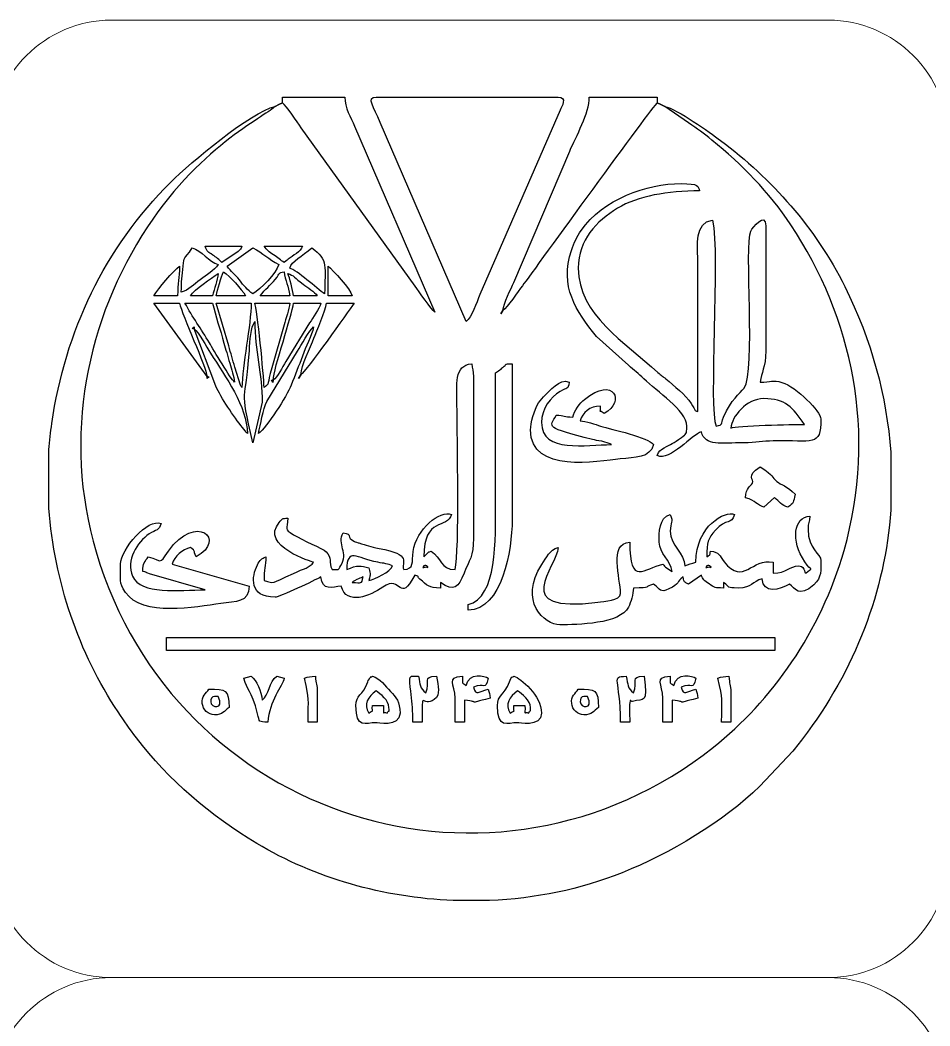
# Model space of a CAD drawing. Header units: millimetres. Extents: x -591 to 604, y 170 to 320.
# Drawn here: x 257.3 to 304.6, y 267.6 to 319.9 of the extents above; entities that cross this region are included whole.
import ezdxf

# ---------------------------------------------------------------- set-up
doc = ezdxf.new("R2010")
doc.units = ezdxf.units.MM
doc.header["$MEASUREMENT"] = 0
doc.layers.add('Layer 1', color=7, linetype='Continuous')

msp = doc.modelspace()

# ---------------------------------------------------------------- linework, layer by layer
at = {"layer": 'Layer 1', "color": 250, "lineweight": 18}
for points in [[(262.0292, 319.8725), (262.0292, 319.8725), (299.3166, 319.8725), (299.3166, 319.8725), (302.7625, 319.8725), (305.5729, 317.0621), (305.5729, 313.6162), (305.5729, 313.6162), (305.5729, 276.3288), (305.5729, 276.3288), (305.5729, 272.8829), (302.7625, 270.0725), (299.3166, 270.0725), (299.3166, 270.0725), (262.0292, 270.0725), (262.0292, 270.0725), (258.5833, 270.0725), (255.7729, 272.8829), (255.7729, 276.3288), (255.7729, 276.3288), (255.7729, 313.6162), (255.7729, 313.6162), (255.7729, 317.0621), (258.5833, 319.8725), (262.0292, 319.8725)], [(262.0292, 270.0725), (262.0292, 270.0725), (299.3166, 270.0725), (299.3166, 270.0725), (302.7625, 270.0725), (305.5729, 267.2621), (305.5729, 263.8162), (305.5729, 263.8162), (305.5729, 226.5288), (305.5729, 226.5288), (305.5729, 223.0829), (302.7625, 220.2725), (299.3166, 220.2725), (299.3166, 220.2725), (262.0292, 220.2725), (262.0292, 220.2725), (258.5833, 220.2725), (255.7729, 223.0829), (255.7729, 226.5288), (255.7729, 226.5288), (255.7729, 263.8162), (255.7729, 263.8162), (255.7729, 267.2621), (258.5833, 270.0725), (262.0292, 270.0725)]]:
    msp.add_open_spline(points, degree=3, knots=[0, 0, 0, 0, 0.125, 0.125, 0.125, 0.25, 0.25, 0.25, 0.375, 0.375, 0.375, 0.5, 0.5, 0.5, 0.625, 0.625, 0.625, 0.75, 0.75, 0.75, 0.875, 0.875, 0.875, 1, 1, 1, 1], dxfattribs=at)
at = {"layer": 'Layer 1', "color": 240}
for points, knots in [([(270.7283, 315.4831), (270.7283, 315.4831), (270.5371, 315.3875), (270.5371, 315.3875), (270.5371, 315.3875), (270.7283, 315.4831), (270.7283, 315.4831)], [0, 0, 0, 0, 0.5, 0.5, 0.5, 1, 1, 1, 1]), ([(270.9196, 315.5787), (270.9196, 315.5787), (270.7283, 315.4831), (270.7283, 315.4831), (270.7283, 315.4831), (270.9196, 315.5787), (270.9196, 315.5787)], [0, 0, 0, 0, 0.5, 0.5, 0.5, 1, 1, 1, 1]), ([(270.9196, 315.5787), (271.1502, 315.4096), (271.6702, 314.5777), (271.9027, 314.267), (271.9027, 314.267), (277.8232, 306.0356), (277.8232, 306.0356), (277.9936, 305.7854), (278.6925, 304.7977), (278.8561, 304.678), (278.8561, 304.678), (274.6753, 314.3622), (274.6753, 314.3622), (274.4812, 314.8163), (274.1706, 315.3037), (274.1706, 315.8656), (274.1706, 315.8656), (270.9196, 315.8656), (270.9196, 315.8656), (270.9196, 315.8656), (270.9196, 315.5787), (270.9196, 315.5787)], [0, 0, 0, 0, 0.1428571, 0.1428571, 0.1428571, 0.2857143, 0.2857143, 0.2857143, 0.4285714, 0.4285714, 0.4285714, 0.5714286, 0.5714286, 0.5714286, 0.7142857, 0.7142857, 0.7142857, 0.8571429, 0.8571429, 0.8571429, 1, 1, 1, 1]), ([(280.4816, 304.1999), (280.7687, 304.4104), (281.0157, 305.1724), (281.1919, 305.5932), (281.1919, 305.5932), (285.3667, 315.1944), (285.3667, 315.1944), (285.4563, 315.3854), (285.7591, 315.8656), (285.2625, 315.8656), (285.2625, 315.8656), (275.7963, 315.8656), (275.7963, 315.8656), (275.2735, 315.8656), (275.6796, 315.3359), (276.0138, 314.5534), (276.0138, 314.5534), (280.4816, 304.1999), (280.4816, 304.1999)], [0, 0, 0, 0, 0.1666667, 0.1666667, 0.1666667, 0.3333333, 0.3333333, 0.3333333, 0.5, 0.5, 0.5, 0.6666667, 0.6666667, 0.6666667, 0.8333333, 0.8333333, 0.8333333, 1, 1, 1, 1]), ([(282.394, 304.7736), (282.6156, 304.922), (283.1902, 305.7717), (283.405, 306.0575), (284.1037, 306.9873), (290.1305, 315.3622), (290.4261, 315.5787), (290.4261, 315.5787), (290.4261, 315.8656), (290.4261, 315.8656), (290.4261, 315.8656), (286.8881, 315.8656), (286.8881, 315.8656), (286.8881, 315.0549), (286.1991, 313.802), (285.869, 313.06), (285.869, 313.06), (282.9541, 306.2215), (282.9541, 306.2215), (282.8212, 305.8995), (282.424, 305.1346), (282.394, 304.7736)], [0, 0, 0, 0, 0.1428571, 0.1428571, 0.1428571, 0.2857143, 0.2857143, 0.2857143, 0.4285714, 0.4285714, 0.4285714, 0.5714286, 0.5714286, 0.5714286, 0.7142857, 0.7142857, 0.7142857, 0.8571429, 0.8571429, 0.8571429, 1, 1, 1, 1]), ([(290.6174, 315.4831), (290.6174, 315.4831), (290.4261, 315.5787), (290.4261, 315.5787), (290.4261, 315.5787), (290.6174, 315.4831), (290.6174, 315.4831)], [0, 0, 0, 0, 0.5, 0.5, 0.5, 1, 1, 1, 1]), ([(290.8086, 315.3875), (290.8086, 315.3875), (290.6174, 315.4831), (290.6174, 315.4831), (290.6174, 315.4831), (290.8086, 315.3875), (290.8086, 315.3875)], [0, 0, 0, 0, 0.5, 0.5, 0.5, 1, 1, 1, 1]), ([(290.8086, 315.3875), (290.8086, 315.3875), (292.0517, 314.527), (292.0517, 314.527), (292.5052, 314.2247), (292.8274, 313.9902), (293.2645, 313.6364), (294.8564, 312.3483), (296.2343, 310.9385), (297.3687, 309.2301), (300.5679, 304.4115), (301.8842, 298.4305), (300.1401, 292.2866), (298.9464, 288.0813), (296.3604, 284.438), (293.35, 282.0562), (281.9688, 273.0512), (265.3576, 278.2985), (261.2269, 292.2121), (259.456, 298.177), (260.7464, 304.354), (263.9008, 309.1151), (266.785, 313.4681), (270.2318, 314.9707), (270.5371, 315.3875), (269.2893, 315.0968), (266.1263, 312.4586), (265.1108, 311.4432), (261.6588, 307.9916), (259.6269, 303.7153), (258.9241, 298.8881), (258.8586, 298.4392), (258.8096, 297.9872), (258.7759, 297.5331), (258.7759, 297.5331), (258.7759, 294.4858), (258.7759, 294.4858), (259.0508, 290.6946), (260.3288, 286.9401), (262.371, 283.8897), (262.7116, 283.381), (262.9595, 283.0306), (263.3237, 282.5477), (264.9836, 280.3463), (267.2312, 278.46), (269.5861, 277.0489), (272.6029, 275.2412), (276.1899, 274.2299), (279.8087, 274.0793), (279.8087, 274.0793), (281.7016, 274.0793), (281.7016, 274.0793), (284.0773, 274.1787), (286.4263, 274.6554), (288.5957, 275.5271), (291.0467, 276.5121), (293.8903, 278.181), (295.7588, 280.0297), (295.7588, 280.0297), (297.4738, 281.8528), (297.4738, 281.8528), (297.6527, 282.0643), (297.8271, 282.2916), (297.981, 282.4928), (300.7437, 286.1041), (302.2745, 290.1925), (302.5699, 294.3787), (302.5699, 294.3787), (302.5699, 297.3939), (302.5699, 297.3939), (302.3652, 300.3065), (301.5689, 303.2224), (300.1794, 306.0167), (298.6627, 309.0669), (296.3818, 311.6047), (293.7182, 313.6118), (293.1522, 314.0384), (291.463, 315.2351), (290.8086, 315.3875)], [0, 0, 0, 0, 0.0384615, 0.0384615, 0.0384615, 0.0769231, 0.0769231, 0.0769231, 0.1153846, 0.1153846, 0.1153846, 0.1538462, 0.1538462, 0.1538462, 0.1923077, 0.1923077, 0.1923077, 0.2307692, 0.2307692, 0.2307692, 0.2692308, 0.2692308, 0.2692308, 0.3076923, 0.3076923, 0.3076923, 0.3461538, 0.3461538, 0.3461538, 0.3846154, 0.3846154, 0.3846154, 0.4230769, 0.4230769, 0.4230769, 0.4615385, 0.4615385, 0.4615385, 0.5, 0.5, 0.5, 0.5384615, 0.5384615, 0.5384615, 0.5769231, 0.5769231, 0.5769231, 0.6153846, 0.6153846, 0.6153846, 0.6538462, 0.6538462, 0.6538462, 0.6923077, 0.6923077, 0.6923077, 0.7307692, 0.7307692, 0.7307692, 0.7692308, 0.7692308, 0.7692308, 0.8076923, 0.8076923, 0.8076923, 0.8461538, 0.8461538, 0.8461538, 0.8846154, 0.8846154, 0.8846154, 0.9230769, 0.9230769, 0.9230769, 0.9615385, 0.9615385, 0.9615385, 1, 1, 1, 1]), ([(291.956, 298.7495), (291.956, 298.286), (291.941, 298.3803), (291.6767, 298.1682), (291.2403, 297.8179), (291.134, 297.8425), (290.7834, 297.6272), (290.5701, 297.4963), (290.4963, 297.4824), (290.4261, 297.2195), (291.0836, 296.9155), (292.2517, 298.3373), (292.7209, 298.4626), (292.9028, 297.6823), (293.7482, 297.8929), (294.9205, 297.8886), (295.5836, 297.8862), (295.9131, 297.9716), (296.4471, 297.9877), (298.5328, 298.0501), (298.9364, 297.6229), (298.9364, 299.1319), (298.9364, 299.489), (297.6728, 300.8026), (296.9039, 301.0268), (296.4175, 301.1686), (296.3521, 301.0443), (295.7808, 301.0443), (295.8242, 301.5662), (296.0677, 301.7736), (296.0677, 302.67), (296.0677, 302.67), (296.0677, 309.1721), (296.0677, 309.1721), (296.0677, 309.9439), (295.3635, 309.0628), (295.2864, 308.9017), (294.9469, 308.1923), (295.563, 301.5926), (294.9411, 300.7368), (294.7056, 300.4128), (294.2721, 300.1596), (293.8739, 299.222), (293.702, 298.8171), (293.8838, 298.8558), (293.486, 298.7495), (293.0744, 299.6073), (293.7002, 307.7185), (293.2947, 309.4589), (292.3349, 309.3791), (292.5294, 308.0296), (292.5297, 307.5466), (292.5297, 307.5466), (292.5297, 299.5144), (292.5297, 299.5144), (292.3248, 299.5971), (292.4418, 299.5253), (292.1842, 299.9339), (291.8935, 300.3949), (291.2948, 300.8529), (290.8746, 301.206), (290.6811, 301.3687), (290.6428, 301.3644), (290.4492, 301.5456), (288.7456, 303.1403), (286.3144, 304.521), (286.3144, 306.9728), (286.3144, 308.4435), (287.2426, 309.4092), (288.3611, 310.0897), (289.4008, 310.7222), (290.9764, 310.989), (292.6254, 310.989), (292.5568, 311.2456), (292.5755, 311.3715), (291.6692, 311.3715), (289.8711, 311.3715), (287.5887, 310.5647), (286.4651, 308.9259), (286.2345, 308.5895), (286.1036, 308.3163), (285.963, 307.8981), (285.3295, 306.0133), (286.1884, 304.7585), (287.255, 303.4192), (287.255, 303.4192), (288.9202, 301.929), (288.9202, 301.929), (289.2266, 301.6369), (289.4293, 301.5192), (289.7322, 301.2111), (290.3708, 300.562), (291.956, 299.5869), (291.956, 298.7495)], [0, 0, 0, 0, 0.0322581, 0.0322581, 0.0322581, 0.0645161, 0.0645161, 0.0645161, 0.0967742, 0.0967742, 0.0967742, 0.1290323, 0.1290323, 0.1290323, 0.1612903, 0.1612903, 0.1612903, 0.1935484, 0.1935484, 0.1935484, 0.2258065, 0.2258065, 0.2258065, 0.2580645, 0.2580645, 0.2580645, 0.2903226, 0.2903226, 0.2903226, 0.3225806, 0.3225806, 0.3225806, 0.3548387, 0.3548387, 0.3548387, 0.3870968, 0.3870968, 0.3870968, 0.4193548, 0.4193548, 0.4193548, 0.4516129, 0.4516129, 0.4516129, 0.483871, 0.483871, 0.483871, 0.516129, 0.516129, 0.516129, 0.5483871, 0.5483871, 0.5483871, 0.5806452, 0.5806452, 0.5806452, 0.6129032, 0.6129032, 0.6129032, 0.6451613, 0.6451613, 0.6451613, 0.6774194, 0.6774194, 0.6774194, 0.7096774, 0.7096774, 0.7096774, 0.7419355, 0.7419355, 0.7419355, 0.7741935, 0.7741935, 0.7741935, 0.8064516, 0.8064516, 0.8064516, 0.8387097, 0.8387097, 0.8387097, 0.8709677, 0.8709677, 0.8709677, 0.9032258, 0.9032258, 0.9032258, 0.9354839, 0.9354839, 0.9354839, 0.9677419, 0.9677419, 0.9677419, 1, 1, 1, 1]), ([(265.6605, 305.7298), (266.0675, 305.8246), (266.3042, 306.1187), (266.6437, 306.3721), (266.9833, 306.6254), (267.3565, 306.8409), (267.5729, 307.1641), (267.1133, 307.2869), (266.6937, 307.902), (266.2343, 308.0246), (265.7788, 307.3447), (265.803, 307.6277), (265.7524, 307.0723), (265.7083, 306.5869), (265.6605, 306.2771), (265.6605, 305.7298)], [0, 0, 0, 0, 0.2, 0.2, 0.2, 0.4, 0.4, 0.4, 0.6, 0.6, 0.6, 0.8, 0.8, 0.8, 1, 1, 1, 1]), ([(267.7642, 307.2597), (267.7642, 307.2597), (268.614, 307.8442), (268.614, 307.8442), (268.7573, 307.9789), (268.7375, 307.9037), (268.816, 308.1203), (268.816, 308.1203), (266.9036, 308.1203), (266.9036, 308.1203), (266.9884, 307.8024), (267.0634, 307.8212), (267.2983, 307.6546), (267.4777, 307.5275), (267.6404, 307.4285), (267.7642, 307.2597)], [0, 0, 0, 0, 0.2, 0.2, 0.2, 0.4, 0.4, 0.4, 0.6, 0.6, 0.6, 0.8, 0.8, 0.8, 1, 1, 1, 1]), ([(268.0511, 307.0685), (268.2452, 306.7785), (268.4475, 306.6596), (268.68, 306.3588), (268.9187, 306.0499), (269.087, 305.8368), (269.3897, 305.6342), (269.7705, 305.8891), (270.601, 306.6875), (270.7283, 307.1641), (270.2099, 307.4384), (269.9081, 307.7505), (269.3897, 308.0246), (269.3897, 308.0246), (268.0511, 307.0685), (268.0511, 307.0685)], [0, 0, 0, 0, 0.2, 0.2, 0.2, 0.4, 0.4, 0.4, 0.6, 0.6, 0.6, 0.8, 0.8, 0.8, 1, 1, 1, 1]), ([(271.0152, 307.2597), (271.0152, 307.2597), (271.1179, 307.3482), (271.1179, 307.3482), (271.1328, 307.3606), (271.2014, 307.4186), (271.222, 307.4355), (271.4782, 307.6437), (271.8527, 307.7922), (271.9714, 308.1203), (271.9714, 308.1203), (269.9634, 308.1203), (269.9634, 308.1203), (270.1153, 307.8935), (270.2178, 307.8195), (270.4594, 307.6602), (270.6908, 307.5077), (270.8163, 307.3928), (271.0152, 307.2597)], [0, 0, 0, 0, 0.1666667, 0.1666667, 0.1666667, 0.3333333, 0.3333333, 0.3333333, 0.5, 0.5, 0.5, 0.6666667, 0.6666667, 0.6666667, 0.8333333, 0.8333333, 0.8333333, 1, 1, 1, 1]), ([(271.3021, 306.9728), (271.6744, 306.8734), (272.7168, 305.9035), (273.1188, 305.6342), (273.1188, 307.0135), (273.3347, 307.432), (272.4495, 308.0246), (271.9571, 307.5967), (271.4, 307.3394), (271.3021, 306.9728)], [0, 0, 0, 0, 0.3333333, 0.3333333, 0.3333333, 0.6666667, 0.6666667, 0.6666667, 1, 1, 1, 1]), ([(264.2263, 305.5386), (264.2263, 305.5386), (265.4693, 305.5386), (265.4693, 305.5386), (265.4693, 306.2073), (265.5649, 306.4528), (265.5649, 307.0685), (265.2453, 306.8546), (264.4566, 305.8827), (264.2263, 305.5386)], [0, 0, 0, 0, 0.3333333, 0.3333333, 0.3333333, 0.6666667, 0.6666667, 0.6666667, 1, 1, 1, 1]), ([(266.1386, 305.5386), (266.1386, 305.5386), (267.286, 305.5386), (267.286, 305.5386), (267.3702, 305.8995), (267.5438, 306.3367), (267.5729, 306.686), (267.2141, 306.4458), (266.3593, 305.8679), (266.1386, 305.5386)], [0, 0, 0, 0, 0.3333333, 0.3333333, 0.3333333, 0.6666667, 0.6666667, 0.6666667, 1, 1, 1, 1]), ([(267.4773, 305.5386), (267.4773, 305.5386), (269.0072, 305.5386), (269.0072, 305.5386), (268.7827, 305.8737), (268.1956, 306.5568), (267.8598, 306.7816), (267.7315, 306.5145), (267.553, 305.8634), (267.4773, 305.5386)], [0, 0, 0, 0, 0.3333333, 0.3333333, 0.3333333, 0.6666667, 0.6666667, 0.6666667, 1, 1, 1, 1]), ([(269.7722, 305.5386), (269.7722, 305.5386), (271.3021, 305.5386), (271.3021, 305.5386), (271.2607, 306.0354), (271.053, 306.3277), (271.0152, 306.7816), (270.6852, 306.6935), (270.8474, 306.7722), (270.5506, 306.3857), (270.305, 306.066), (270.0007, 305.8798), (269.7722, 305.5386)], [0, 0, 0, 0, 0.25, 0.25, 0.25, 0.5, 0.5, 0.5, 0.75, 0.75, 0.75, 1, 1, 1, 1]), ([(271.4934, 305.5386), (271.4934, 305.5386), (272.7363, 305.5386), (272.7363, 305.5386), (272.5888, 305.7402), (272.2334, 305.9614), (271.9979, 306.1388), (271.5521, 306.4747), (271.5151, 306.6037), (271.2065, 306.686), (271.2967, 306.4979), (271.4714, 305.8025), (271.4934, 305.5386)], [0, 0, 0, 0, 0.25, 0.25, 0.25, 0.5, 0.5, 0.5, 0.75, 0.75, 0.75, 1, 1, 1, 1]), ([(273.3101, 305.5386), (273.3101, 305.5386), (274.5531, 305.5386), (274.5531, 305.5386), (274.468, 305.8573), (273.5319, 306.906), (273.3101, 307.0685), (273.3101, 307.0685), (273.3101, 305.5386), (273.3101, 305.5386)], [0, 0, 0, 0, 0.3333333, 0.3333333, 0.3333333, 0.6666667, 0.6666667, 0.6666667, 1, 1, 1, 1]), ([(266.9992, 301.3313), (266.9584, 301.8214), (265.7091, 304.5372), (265.5649, 305.156), (265.5649, 305.156), (264.2263, 305.156), (264.2263, 305.156), (264.2263, 305.156), (266.9992, 301.3313), (266.9992, 301.3313)], [0, 0, 0, 0, 0.3333333, 0.3333333, 0.3333333, 0.6666667, 0.6666667, 0.6666667, 1, 1, 1, 1]), ([(268.4335, 301.0443), (268.4082, 301.348), (268.2728, 301.713), (268.1799, 302.0338), (268.0716, 302.4078), (267.9684, 302.7603), (267.8806, 303.0731), (267.6825, 303.7783), (267.4441, 304.4774), (267.286, 305.156), (267.286, 305.156), (265.8518, 305.156), (265.8518, 305.156), (266.2382, 304.4256), (266.6935, 303.8096), (267.1257, 303.0833), (267.331, 302.7382), (268.2357, 301.1892), (268.4335, 301.0443)], [0, 0, 0, 0, 0.1666667, 0.1666667, 0.1666667, 0.3333333, 0.3333333, 0.3333333, 0.5, 0.5, 0.5, 0.6666667, 0.6666667, 0.6666667, 0.8333333, 0.8333333, 0.8333333, 1, 1, 1, 1]), ([(268.816, 300.7576), (268.816, 301.8683), (269.294, 304.0569), (269.294, 305.156), (269.294, 305.156), (267.4773, 305.156), (267.4773, 305.156), (267.4773, 305.156), (268.1259, 302.9361), (268.1259, 302.9361), (268.241, 302.5262), (268.3295, 302.2169), (268.4447, 301.8206), (268.4447, 301.8206), (268.7462, 300.8789), (268.7462, 300.8789), (268.7544, 300.8624), (268.774, 300.831), (268.7808, 300.818), (268.7877, 300.8049), (268.8026, 300.7766), (268.816, 300.7576)], [0, 0, 0, 0, 0.1428571, 0.1428571, 0.1428571, 0.2857143, 0.2857143, 0.2857143, 0.4285714, 0.4285714, 0.4285714, 0.5714286, 0.5714286, 0.5714286, 0.7142857, 0.7142857, 0.7142857, 0.8571429, 0.8571429, 0.8571429, 1, 1, 1, 1]), ([(269.9634, 300.7576), (270.2617, 300.976), (270.1147, 300.8874), (270.3666, 301.7886), (270.3666, 301.7886), (271.0039, 304.0198), (271.0039, 304.0198), (271.0985, 304.3439), (271.2748, 304.829), (271.3021, 305.156), (271.3021, 305.156), (269.4853, 305.156), (269.4853, 305.156), (269.6034, 304.91), (269.9634, 301.313), (269.9634, 300.7576)], [0, 0, 0, 0, 0.2, 0.2, 0.2, 0.4, 0.4, 0.4, 0.6, 0.6, 0.6, 0.8, 0.8, 0.8, 1, 1, 1, 1]), ([(270.4415, 301.1399), (270.6759, 301.3117), (270.9085, 301.8235), (271.0923, 302.1148), (271.0923, 302.1148), (272.3353, 304.1228), (272.3353, 304.1228), (272.519, 304.4145), (272.8399, 304.8278), (272.9276, 305.156), (272.9276, 305.156), (271.4934, 305.156), (271.4934, 305.156), (271.4408, 304.524), (270.4553, 301.7594), (270.4415, 301.1399)], [0, 0, 0, 0, 0.2, 0.2, 0.2, 0.4, 0.4, 0.4, 0.6, 0.6, 0.6, 0.8, 0.8, 0.8, 1, 1, 1, 1]), ([(271.8758, 301.4269), (272.1455, 301.6074), (274.3224, 304.6687), (274.6489, 305.156), (274.6489, 305.156), (273.2145, 305.156), (273.2145, 305.156), (273.182, 304.7663), (272.7025, 303.685), (272.5589, 303.3256), (272.3777, 302.8723), (271.9144, 301.8902), (271.8758, 301.4269)], [0, 0, 0, 0, 0.25, 0.25, 0.25, 0.5, 0.5, 0.5, 0.75, 0.75, 0.75, 1, 1, 1, 1]), ([(282.394, 304.7736), (282.394, 304.7736), (282.284, 304.5872), (282.284, 304.5872), (282.284, 304.5872), (282.394, 304.7736), (282.394, 304.7736)], [0, 0, 0, 0, 0.5, 0.5, 0.5, 1, 1, 1, 1]), ([(269.3897, 297.8889), (269.3897, 297.8889), (269.8678, 299.9925), (269.8678, 299.9925), (269.8678, 301.4315), (269.4853, 302.7305), (269.4853, 304.1999), (269.2604, 303.8761), (269.2395, 303.2323), (269.2018, 302.6666), (269.0087, 299.7816), (268.6616, 301.0142), (269.3897, 297.8889)], [0, 0, 0, 0, 0.25, 0.25, 0.25, 0.5, 0.5, 0.5, 0.75, 0.75, 0.75, 1, 1, 1, 1]), ([(266.3299, 303.8174), (266.3299, 303.8174), (266.3299, 303.913), (266.3299, 303.913), (266.3299, 303.913), (266.2183, 303.8333), (266.2183, 303.8333), (266.2183, 303.8333), (266.3299, 303.8174), (266.3299, 303.8174)], [0, 0, 0, 0, 0.3333333, 0.3333333, 0.3333333, 0.6666667, 0.6666667, 0.6666667, 1, 1, 1, 1]), ([(266.3299, 303.8174), (266.3299, 303.8174), (267.4624, 300.8383), (267.4624, 300.8383), (267.7034, 300.2315), (268.4056, 299.2434), (268.8415, 298.6793), (268.9354, 298.5581), (269.0182, 298.4644), (269.1028, 298.367), (269.0711, 299.7936), (267.9738, 301.3132), (267.1717, 302.5556), (266.972, 302.8649), (266.5592, 303.6493), (266.3299, 303.8174)], [0, 0, 0, 0, 0.2, 0.2, 0.2, 0.4, 0.4, 0.4, 0.6, 0.6, 0.6, 0.8, 0.8, 0.8, 1, 1, 1, 1]), ([(269.6766, 298.367), (270.108, 298.6832), (271.149, 300.3167), (271.3707, 300.8802), (271.5823, 301.4177), (271.7751, 301.8804), (271.9603, 302.3942), (272.1314, 302.8696), (272.4384, 303.4549), (272.5451, 303.913), (272.3153, 303.7446), (271.9035, 302.961), (271.7033, 302.6513), (271.7033, 302.6513), (270.1045, 300.0426), (270.1045, 300.0426), (269.9073, 299.627), (269.7882, 298.8466), (269.6766, 298.367)], [0, 0, 0, 0, 0.1666667, 0.1666667, 0.1666667, 0.3333333, 0.3333333, 0.3333333, 0.5, 0.5, 0.5, 0.6666667, 0.6666667, 0.6666667, 0.8333333, 0.8333333, 0.8333333, 1, 1, 1, 1]), ([(279.9079, 291.2911), (279.1415, 291.3081), (279.1967, 291.8912), (278.6649, 292.2473), (278.4908, 292.2007), (278.568, 292.2274), (278.4703, 292.1549), (278.4703, 292.1549), (278.2824, 291.9605), (278.2824, 291.9605), (278.2824, 294.0652), (279.5095, 293.3842), (279.7167, 294.1597), (279.1532, 294.4202), (277.8608, 293.3889), (277.7219, 292.2339), (277.6537, 291.6663), (277.7842, 291.3371), (277.2306, 291.2911), (277.0678, 291.6852), (277.7304, 292.061), (275.9472, 292.3982), (275.4762, 292.4871), (275.3148, 292.5497), (274.8886, 292.6783), (274.8835, 292.6798), (274.6815, 292.7421), (274.6709, 292.7475), (274.1776, 292.9959), (274.6345, 293.1423), (274.0752, 293.2035), (273.7476, 292.6205), (274.3822, 292.1368), (273.9604, 291.5039), (273.7796, 291.2326), (273.9126, 291.3002), (273.5014, 291.2911), (273.3134, 291.6829), (273.5213, 291.895), (273.1914, 292.2241), (273.005, 292.4101), (271.9862, 292.8026), (271.4917, 293.1086), (270.967, 293.4335), (271.1931, 293.3706), (271.2065, 293.9685), (270.8827, 293.9415), (270.932, 293.9611), (270.7562, 293.7493), (269.7183, 292.4975), (272.5183, 291.6757), (272.5451, 291.6736), (272.3359, 291.3879), (272.049, 291.352), (271.4959, 291.0971), (270.2547, 290.5253), (270.5505, 290.5806), (269.9634, 290.7174), (269.9634, 291.2979), (270.0591, 291.4835), (270.0591, 291.9605), (269.8293, 291.8389), (269.7504, 291.8046), (269.6199, 291.5387), (269.3249, 290.9373), (269.1608, 289.8567), (270.5371, 289.8567), (270.7748, 289.8567), (272.6251, 290.7485), (272.9276, 290.9085), (272.9894, 290.1655), (273.5026, 290.3908), (273.9794, 290.4304), (274.2551, 289.398), (275.4936, 289.9298), (276.1396, 290.379), (277.1524, 291.0832), (276.9728, 289.4329), (277.8043, 291.0041), (278.1728, 290.8708), (277.8263, 291.022), (278.0777, 290.7994), (278.4487, 290.4709), (278.5321, 290.3348), (279.143, 290.3348), (279.143, 290.3348), (279.143, 290.6216), (279.143, 290.6216), (279.8633, 290.1391), (280.0714, 290.3447), (280.3736, 291.1121), (280.6347, 291.7752), (280.8641, 291.9724), (280.8641, 292.9166), (280.8641, 292.9166), (280.8641, 301.3313), (280.8641, 301.3313), (280.8641, 301.661), (280.7934, 301.7015), (280.7685, 302.0006), (279.8403, 301.9234), (280.0034, 300.8883), (280.0035, 299.8969), (280.0037, 298.0505), (280.1429, 292.2997), (279.9079, 291.2911)], [0, 0, 0, 0, 0.0285714, 0.0285714, 0.0285714, 0.0571429, 0.0571429, 0.0571429, 0.0857143, 0.0857143, 0.0857143, 0.1142857, 0.1142857, 0.1142857, 0.1428571, 0.1428571, 0.1428571, 0.1714286, 0.1714286, 0.1714286, 0.2, 0.2, 0.2, 0.2285714, 0.2285714, 0.2285714, 0.2571429, 0.2571429, 0.2571429, 0.2857143, 0.2857143, 0.2857143, 0.3142857, 0.3142857, 0.3142857, 0.3428571, 0.3428571, 0.3428571, 0.3714286, 0.3714286, 0.3714286, 0.4, 0.4, 0.4, 0.4285714, 0.4285714, 0.4285714, 0.4571429, 0.4571429, 0.4571429, 0.4857143, 0.4857143, 0.4857143, 0.5142857, 0.5142857, 0.5142857, 0.5428571, 0.5428571, 0.5428571, 0.5714286, 0.5714286, 0.5714286, 0.6, 0.6, 0.6, 0.6285714, 0.6285714, 0.6285714, 0.6571429, 0.6571429, 0.6571429, 0.6857143, 0.6857143, 0.6857143, 0.7142857, 0.7142857, 0.7142857, 0.7428571, 0.7428571, 0.7428571, 0.7714286, 0.7714286, 0.7714286, 0.8, 0.8, 0.8, 0.8285714, 0.8285714, 0.8285714, 0.8571429, 0.8571429, 0.8571429, 0.8857143, 0.8857143, 0.8857143, 0.9142857, 0.9142857, 0.9142857, 0.9428571, 0.9428571, 0.9428571, 0.9714286, 0.9714286, 0.9714286, 1, 1, 1, 1]), ([(282.0115, 301.5225), (282.0115, 299.2913), (282.0115, 297.0602), (282.0115, 294.8291), (282.0115, 292.8472), (282.0967, 289.8283), (280.5773, 289.4742), (280.5773, 289.4742), (280.5773, 289.1873), (280.5773, 289.1873), (282.3528, 289.1873), (282.8721, 292.3273), (282.8721, 293.8728), (282.8721, 293.8728), (282.8721, 302.0006), (282.8721, 302.0006), (282.4106, 301.9903), (282.6296, 301.9958), (282.3936, 301.8096), (282.3918, 301.8082), (282.314, 301.7342), (282.2396, 301.677), (282.1344, 301.5959), (282.0946, 301.578), (282.0115, 301.5225)], [0, 0, 0, 0, 0.125, 0.125, 0.125, 0.25, 0.25, 0.25, 0.375, 0.375, 0.375, 0.5, 0.5, 0.5, 0.625, 0.625, 0.625, 0.75, 0.75, 0.75, 0.875, 0.875, 0.875, 1, 1, 1, 1]), ([(266.9992, 301.3313), (266.9992, 301.3313), (266.9992, 301.2357), (266.9992, 301.2357), (266.9992, 301.2357), (267.1108, 301.3154), (267.1108, 301.3154), (267.1108, 301.3154), (266.9992, 301.3313), (266.9992, 301.3313)], [0, 0, 0, 0, 0.3333333, 0.3333333, 0.3333333, 0.6666667, 0.6666667, 0.6666667, 1, 1, 1, 1]), ([(271.8758, 301.4269), (271.8758, 301.4269), (271.7658, 301.2403), (271.7658, 301.2403), (271.7658, 301.2403), (271.8758, 301.4269), (271.8758, 301.4269)], [0, 0, 0, 0, 0.5, 0.5, 0.5, 1, 1, 1, 1]), ([(283.8282, 298.5582), (283.8282, 296.2664), (287.3497, 296.92), (288.4968, 297.0452), (289.2581, 297.1285), (290.0474, 297.0916), (290.2349, 297.7932), (289.9614, 298.1665), (288.0438, 298.5844), (287.4736, 298.7612), (287.2211, 298.8396), (286.699, 299.0123), (286.41, 299.0363), (286.5231, 299.46), (286.9195, 299.7892), (287.4618, 299.8013), (287.4989, 299.3572), (287.3594, 299.6341), (287.6532, 299.4187), (288.7952, 300.0232), (288.1828, 301.3947), (286.6383, 300.1468), (286.4055, 299.959), (286.1006, 299.5412), (286.0277, 299.2275), (285.547, 299.2275), (285.5995, 299.3136), (285.167, 299.3232), (284.8232, 298.6736), (284.5384, 298.701), (287.0576, 298.0583), (287.1947, 298.0234), (287.3153, 298.0107), (287.5368, 297.9638), (287.5368, 297.9638), (287.972, 297.8252), (287.972, 297.8252), (287.9861, 297.8191), (288.0155, 297.806), (288.0357, 297.7932), (286.741, 297.7932), (284.402, 297.3294), (284.402, 298.9407), (284.402, 299.6393), (284.8729, 300.2754), (285.3635, 300.561), (285.7371, 300.7785), (285.7898, 300.6188), (285.8363, 301.0443), (285.349, 301.2698), (284.8167, 300.5689), (284.505, 300.2721), (284.505, 300.2721), (284.2456, 299.9578), (284.2456, 299.9578), (284.0266, 299.6085), (283.8282, 298.8962), (283.8282, 298.5582)], [0, 0, 0, 0, 0.0526316, 0.0526316, 0.0526316, 0.1052632, 0.1052632, 0.1052632, 0.1578947, 0.1578947, 0.1578947, 0.2105263, 0.2105263, 0.2105263, 0.2631579, 0.2631579, 0.2631579, 0.3157895, 0.3157895, 0.3157895, 0.3684211, 0.3684211, 0.3684211, 0.4210526, 0.4210526, 0.4210526, 0.4736842, 0.4736842, 0.4736842, 0.5263158, 0.5263158, 0.5263158, 0.5789474, 0.5789474, 0.5789474, 0.6315789, 0.6315789, 0.6315789, 0.6842105, 0.6842105, 0.6842105, 0.7368421, 0.7368421, 0.7368421, 0.7894737, 0.7894737, 0.7894737, 0.8421053, 0.8421053, 0.8421053, 0.8947368, 0.8947368, 0.8947368, 0.9473684, 0.9473684, 0.9473684, 1, 1, 1, 1]), ([(270.4415, 301.1399), (270.4415, 301.1399), (270.3459, 301.1399), (270.3459, 301.1399), (270.3459, 301.1399), (270.4256, 301.0285), (270.4256, 301.0285), (270.4256, 301.0285), (270.4415, 301.1399), (270.4415, 301.1399)], [0, 0, 0, 0, 0.3333333, 0.3333333, 0.3333333, 0.6666667, 0.6666667, 0.6666667, 1, 1, 1, 1]), ([(294.2509, 298.6538), (294.3003, 299.2482), (295.042, 300.1839), (295.972, 300.1839), (297.0821, 300.1839), (297.4813, 299.7327), (298.0757, 298.845), (297.4883, 298.845), (294.5239, 298.785), (294.2509, 298.6538)], [0, 0, 0, 0, 0.3333333, 0.3333333, 0.3333333, 0.6666667, 0.6666667, 0.6666667, 1, 1, 1, 1]), ([(295.0158, 295.0203), (295.5692, 294.8913), (295.5856, 294.6453), (295.972, 294.5422), (295.972, 294.5422), (296.5279, 295.0389), (296.5279, 295.0389), (296.7553, 294.8381), (296.9063, 294.6245), (297.2151, 294.5422), (297.5416, 294.7608), (297.4955, 294.7736), (297.5975, 295.2115), (297.1742, 295.6577), (296.866, 295.687), (296.6402, 295.8797), (296.3635, 296.1154), (296.5261, 296.1467), (295.7808, 296.6458), (294.9874, 296.1145), (295.4959, 296.0234), (295.3733, 295.7833), (295.2814, 295.6038), (295.0287, 295.5937), (295.0158, 295.0203)], [0, 0, 0, 0, 0.125, 0.125, 0.125, 0.25, 0.25, 0.25, 0.375, 0.375, 0.375, 0.5, 0.5, 0.5, 0.625, 0.625, 0.625, 0.75, 0.75, 0.75, 0.875, 0.875, 0.875, 1, 1, 1, 1]), ([(262.505, 291.578), (262.505, 290.7362), (262.4014, 290.6412), (262.7558, 290.1075), (263.6185, 288.8086), (266.4465, 289.3564), (267.7099, 289.5285), (268.5067, 289.637), (269.1792, 289.571), (269.1985, 290.4304), (269.1985, 290.4304), (265.1825, 291.578), (265.1825, 291.578), (265.2923, 291.9894), (265.7289, 292.3291), (266.1386, 292.4385), (266.4545, 292.2071), (266.2459, 292.3344), (266.4255, 291.9605), (268.0735, 292.8325), (266.415, 294.2894), (264.9908, 292.2476), (264.4581, 291.4841), (264.6999, 291.7833), (263.9393, 291.9605), (263.7649, 291.6998), (263.6624, 291.6409), (263.6524, 291.1955), (264.0074, 291.1127), (263.6825, 291.1742), (264.0092, 291.074), (264.0092, 291.074), (266.9036, 290.2392), (266.9036, 290.2392), (265.5306, 290.2392), (263.5525, 289.959), (263.1227, 290.9551), (262.7769, 291.7563), (263.3529, 292.7319), (263.9935, 293.1492), (264.3471, 293.3795), (264.5113, 293.3166), (264.6088, 293.6816), (263.9211, 293.9996), (262.505, 292.3441), (262.505, 291.578)], [0, 0, 0, 0, 0.0666667, 0.0666667, 0.0666667, 0.1333333, 0.1333333, 0.1333333, 0.2, 0.2, 0.2, 0.2666667, 0.2666667, 0.2666667, 0.3333333, 0.3333333, 0.3333333, 0.4, 0.4, 0.4, 0.4666667, 0.4666667, 0.4666667, 0.5333333, 0.5333333, 0.5333333, 0.6, 0.6, 0.6, 0.6666667, 0.6666667, 0.6666667, 0.7333333, 0.7333333, 0.7333333, 0.8, 0.8, 0.8, 0.8666667, 0.8666667, 0.8666667, 0.9333333, 0.9333333, 0.9333333, 1, 1, 1, 1]), ([(292.4341, 291.6736), (292.2024, 291.6195), (292.0504, 291.5735), (291.8604, 291.4822), (291.846, 292.1271), (291.0954, 292.5548), (291.0954, 293.2991), (291.0954, 293.7648), (291.2863, 293.7618), (291.0954, 294.1597), (290.5028, 294.0014), (290.5217, 293.1991), (290.5217, 292.7254), (290.5217, 292.1293), (291.1427, 291.7779), (291.1911, 291.1955), (291.1911, 291.1955), (290.8465, 291.4246), (290.8465, 291.4246), (290.7916, 291.4789), (290.7328, 291.5591), (290.7129, 291.578), (289.7468, 291.3529), (288.9918, 290.3775), (288.9918, 292.7254), (287.8788, 292.6328), (288.5136, 290.8626), (288.5136, 290.0479), (288.5136, 289.6866), (287.6448, 289.637), (287.3382, 289.5979), (282.603, 288.9935), (285.2402, 291.4301), (285.2625, 292.4385), (284.8234, 292.3213), (284.6473, 291.9122), (284.4193, 291.5607), (283.1805, 289.6518), (284.5493, 288.4224), (285.3582, 288.4224), (286.2625, 288.4224), (288.4994, 288.4567), (288.9281, 289.3467), (289.0469, 289.5933), (289.1759, 290.0148), (289.1831, 290.3348), (290.1693, 290.3348), (289.6844, 290.3978), (290.2349, 290.5262), (290.6143, 290.272), (290.5516, 290.0626), (291.0336, 290.2888), (291.6119, 290.5606), (291.4173, 290.6539), (291.7648, 290.9085), (291.854, 290.5745), (291.8012, 290.6938), (292.0517, 290.5262), (292.0517, 290.5262), (292.7209, 291.0041), (292.7209, 291.0041), (292.7758, 290.7989), (292.8691, 290.7244), (293.1215, 290.5441), (293.3955, 290.3482), (293.422, 290.3348), (293.8684, 290.3348), (293.8684, 290.3348), (293.8684, 290.6216), (293.8684, 290.6216), (294.2529, 290.3641), (293.9845, 290.3348), (294.6334, 290.3348), (295.3491, 290.3348), (295.3733, 290.6786), (295.8764, 290.8129), (295.9429, 290.0141), (296.7678, 290.2389), (297.3107, 290.5262), (297.5869, 290.3411), (297.7791, 289.7879), (298.5725, 290.5073), (298.9844, 290.8806), (298.9364, 291.2878), (298.9364, 291.7692), (298.9364, 292.1071), (298.2669, 292.3414), (298.2669, 293.3948), (298.2669, 293.7244), (298.3376, 293.7649), (298.3625, 294.0641), (297.5277, 294.0454), (297.3544, 292.7916), (298.1, 291.69), (298.4509, 291.1714), (298.5133, 291.4283), (298.2623, 291.1982), (297.9621, 290.9232), (298.2231, 291.4822), (297.7888, 291.4822), (297.3106, 291.4822), (297.1549, 291.1155), (296.4501, 291.0999), (296.4501, 291.0999), (296.4501, 291.6736), (296.4501, 291.6736), (295.3377, 291.9327), (294.9266, 290.4206), (293.8966, 291.7017), (293.6448, 292.0152), (293.6767, 292.2076), (293.1991, 292.2473), (293.1322, 291.9677), (293.2114, 292.1095), (293.0078, 291.9605), (293.0078, 292.7375), (293.0541, 292.9033), (293.4455, 293.3396), (294.0218, 293.9826), (294.294, 293.6046), (294.4421, 294.1597), (293.9656, 294.38), (292.4341, 293.5768), (292.4341, 291.6736)], [0, 0, 0, 0, 0.0243902, 0.0243902, 0.0243902, 0.0487805, 0.0487805, 0.0487805, 0.0731707, 0.0731707, 0.0731707, 0.097561, 0.097561, 0.097561, 0.1219512, 0.1219512, 0.1219512, 0.1463415, 0.1463415, 0.1463415, 0.1707317, 0.1707317, 0.1707317, 0.195122, 0.195122, 0.195122, 0.2195122, 0.2195122, 0.2195122, 0.2439024, 0.2439024, 0.2439024, 0.2682927, 0.2682927, 0.2682927, 0.2926829, 0.2926829, 0.2926829, 0.3170732, 0.3170732, 0.3170732, 0.3414634, 0.3414634, 0.3414634, 0.3658537, 0.3658537, 0.3658537, 0.3902439, 0.3902439, 0.3902439, 0.4146341, 0.4146341, 0.4146341, 0.4390244, 0.4390244, 0.4390244, 0.4634146, 0.4634146, 0.4634146, 0.4878049, 0.4878049, 0.4878049, 0.5121951, 0.5121951, 0.5121951, 0.5365854, 0.5365854, 0.5365854, 0.5609756, 0.5609756, 0.5609756, 0.5853659, 0.5853659, 0.5853659, 0.6097561, 0.6097561, 0.6097561, 0.6341463, 0.6341463, 0.6341463, 0.6585366, 0.6585366, 0.6585366, 0.6829268, 0.6829268, 0.6829268, 0.7073171, 0.7073171, 0.7073171, 0.7317073, 0.7317073, 0.7317073, 0.7560976, 0.7560976, 0.7560976, 0.7804878, 0.7804878, 0.7804878, 0.804878, 0.804878, 0.804878, 0.8292683, 0.8292683, 0.8292683, 0.8536585, 0.8536585, 0.8536585, 0.8780488, 0.8780488, 0.8780488, 0.902439, 0.902439, 0.902439, 0.9268293, 0.9268293, 0.9268293, 0.9512195, 0.9512195, 0.9512195, 0.9756098, 0.9756098, 0.9756098, 1, 1, 1, 1]), ([(274.2663, 291.2911), (274.2925, 292.4661), (274.7472, 291.8815), (275.8905, 291.6721), (276.2007, 291.6153), (276.4084, 291.6015), (276.6569, 291.4822), (276.5466, 291.1779), (275.7218, 290.789), (275.4137, 290.7174), (275.5157, 291.1552), (275.5157, 290.9487), (275.4137, 291.3868), (275.0271, 291.4893), (274.8128, 291.5533), (274.2663, 291.2911)], [0, 0, 0, 0, 0.2, 0.2, 0.2, 0.4, 0.4, 0.4, 0.6, 0.6, 0.6, 0.8, 0.8, 0.8, 1, 1, 1, 1]), ([(278.2824, 291.4822), (278.384, 291.5838), (278.645, 291.3305), (278.3889, 291.4326), (278.3867, 291.4334), (278.1222, 291.3221), (278.2824, 291.4822)], [0, 0, 0, 0, 0.5, 0.5, 0.5, 1, 1, 1, 1]), ([(293.0078, 291.4822), (293.1094, 291.5838), (293.3705, 291.3305), (293.1144, 291.4326), (293.1121, 291.4334), (292.8476, 291.3221), (293.0078, 291.4822)], [0, 0, 0, 0, 0.5, 0.5, 0.5, 1, 1, 1, 1]), ([(274.5531, 290.6216), (274.6773, 290.7296), (274.5564, 290.6578), (274.7851, 290.7722), (274.908, 290.8335), (275.0052, 290.8502), (275.127, 290.9085), (275.0221, 290.516), (275.0556, 290.6216), (274.5531, 290.6216)], [0, 0, 0, 0, 0.3333333, 0.3333333, 0.3333333, 0.6666667, 0.6666667, 0.6666667, 1, 1, 1, 1]), ([(264.8956, 287.0838), (264.8956, 287.0838), (296.5457, 287.0838), (296.5457, 287.0838), (296.5457, 287.0838), (296.5457, 287.753), (296.5457, 287.753), (296.5457, 287.753), (264.8956, 287.753), (264.8956, 287.753), (264.8956, 287.753), (264.8956, 287.0838), (264.8956, 287.0838)], [0, 0, 0, 0, 0.25, 0.25, 0.25, 0.5, 0.5, 0.5, 0.75, 0.75, 0.75, 1, 1, 1, 1]), ([(268.9152, 285.6378), (269.0674, 284.9808), (269.3114, 285.0978), (269.6286, 283.7846), (269.7297, 283.3661), (269.6839, 283.365), (270.1546, 283.3546), (270.2471, 284.4663), (270.9136, 285.2131), (271.0152, 285.6495), (271.0152, 285.6495), (270.6364, 285.7567), (270.6364, 285.7567), (270.2275, 285.4482), (270.218, 284.7586), (269.8678, 284.502), (269.8294, 284.9632), (269.5816, 285.5343), (269.294, 285.745), (269.294, 285.745), (268.9152, 285.6378), (268.9152, 285.6378)], [0, 0, 0, 0, 0.1428571, 0.1428571, 0.1428571, 0.2857143, 0.2857143, 0.2857143, 0.4285714, 0.4285714, 0.4285714, 0.5714286, 0.5714286, 0.5714286, 0.7142857, 0.7142857, 0.7142857, 0.8571429, 0.8571429, 0.8571429, 1, 1, 1, 1]), ([(272.0671, 285.6495), (272.3412, 284.4726), (272.2583, 284.6561), (272.2583, 283.3546), (272.2583, 283.3546), (272.7363, 283.3546), (272.7363, 283.3546), (272.7363, 283.3546), (272.7363, 284.8844), (272.7363, 284.8844), (272.7363, 285.3651), (272.6505, 285.3126), (272.6408, 285.745), (272.3855, 285.7394), (272.2585, 285.7237), (272.0671, 285.6495)], [0, 0, 0, 0, 0.2, 0.2, 0.2, 0.4, 0.4, 0.4, 0.6, 0.6, 0.6, 0.8, 0.8, 0.8, 1, 1, 1, 1]), ([(274.7443, 284.2152), (274.7443, 282.9841), (275.2598, 283.3271), (275.7963, 283.3271), (275.7968, 283.3271), (277.0393, 283.0627), (277.0393, 283.8326), (277.0393, 284.3969), (276.8383, 284.6639), (276.5399, 284.9587), (276.2542, 285.2406), (276.017, 285.635), (275.6049, 285.745), (275.4266, 285.6256), (275.6146, 285.8398), (275.4474, 285.6161), (275.3379, 285.4695), (275.4203, 285.5986), (275.3683, 285.4602), (275.0858, 284.7059), (274.7443, 284.7898), (274.7443, 284.2152)], [0, 0, 0, 0, 0.1428571, 0.1428571, 0.1428571, 0.2857143, 0.2857143, 0.2857143, 0.4285714, 0.4285714, 0.4285714, 0.5714286, 0.5714286, 0.5714286, 0.7142857, 0.7142857, 0.7142857, 0.8571429, 0.8571429, 0.8571429, 1, 1, 1, 1]), ([(277.7087, 283.3546), (277.7087, 283.3546), (278.1867, 283.3546), (278.1867, 283.3546), (278.1867, 285.2471), (278.1686, 284.0649), (278.8185, 284.533), (279.1771, 284.7914), (279.0105, 285.2305), (278.9354, 285.7422), (278.1275, 285.7267), (278.6658, 285.4842), (278.378, 284.8844), (278.068, 285.1115), (278.0948, 285.3187), (277.9955, 285.745), (277.6193, 285.7366), (277.5709, 285.8362), (277.542, 285.4851), (277.5411, 285.4741), (277.6034, 284.9633), (277.621, 284.7984), (277.6741, 284.301), (277.7087, 283.9778), (277.7087, 283.3546)], [0, 0, 0, 0, 0.125, 0.125, 0.125, 0.25, 0.25, 0.25, 0.375, 0.375, 0.375, 0.5, 0.5, 0.5, 0.625, 0.625, 0.625, 0.75, 0.75, 0.75, 0.875, 0.875, 0.875, 1, 1, 1, 1]), ([(279.9079, 284.5976), (279.9079, 284.5976), (279.9079, 283.3546), (279.9079, 283.3546), (279.9079, 283.3546), (280.386, 283.3546), (280.386, 283.3546), (280.386, 283.3546), (280.386, 284.502), (280.386, 284.502), (281.3673, 284.4203), (280.3427, 284.2755), (281.7247, 284.5976), (281.7032, 284.8557), (281.6799, 284.8576), (281.629, 285.0757), (281.1319, 284.9598), (280.9931, 284.6882), (280.8641, 285.1713), (281.4382, 285.4467), (281.4681, 284.9584), (281.629, 285.6495), (281.4387, 285.7564), (280.6467, 285.9755), (280.4816, 285.2669), (280.2038, 285.4705), (280.3014, 285.2536), (280.2904, 285.745), (279.404, 285.6713), (279.9079, 285.3851), (279.9079, 284.5976)], [0, 0, 0, 0, 0.1, 0.1, 0.1, 0.2, 0.2, 0.2, 0.3, 0.3, 0.3, 0.4, 0.4, 0.4, 0.5, 0.5, 0.5, 0.6, 0.6, 0.6, 0.7, 0.7, 0.7, 0.8, 0.8, 0.8, 0.9, 0.9, 0.9, 1, 1, 1, 1]), ([(282.1071, 284.2152), (282.1071, 282.9841), (282.6225, 283.3271), (283.159, 283.3271), (283.1595, 283.3271), (284.402, 283.0627), (284.402, 283.8326), (284.402, 284.7432), (283.3042, 285.6553), (282.9677, 285.745), (282.8847, 285.6896), (282.8485, 285.7733), (282.7312, 285.4602), (282.4486, 284.7059), (282.1071, 284.7898), (282.1071, 284.2152)], [0, 0, 0, 0, 0.2, 0.2, 0.2, 0.4, 0.4, 0.4, 0.6, 0.6, 0.6, 0.8, 0.8, 0.8, 1, 1, 1, 1]), ([(288.5136, 283.3546), (288.5136, 283.3546), (288.9918, 283.3546), (288.9918, 283.3546), (288.9918, 283.5793), (288.9784, 283.8233), (288.9811, 284.0422), (288.9891, 284.7126), (289.0287, 284.4085), (289.1373, 284.4372), (289.7215, 284.5912), (289.9528, 284.2959), (289.7404, 285.7422), (288.9326, 285.7267), (289.4709, 285.4842), (289.1831, 284.8844), (288.873, 285.1115), (288.8999, 285.3187), (288.8006, 285.745), (287.9737, 285.7266), (288.5136, 285.6555), (288.5136, 283.3546)], [0, 0, 0, 0, 0.1428571, 0.1428571, 0.1428571, 0.2857143, 0.2857143, 0.2857143, 0.4285714, 0.4285714, 0.4285714, 0.5714286, 0.5714286, 0.5714286, 0.7142857, 0.7142857, 0.7142857, 0.8571429, 0.8571429, 0.8571429, 1, 1, 1, 1]), ([(290.7129, 284.5976), (290.7129, 284.5976), (290.7129, 283.3546), (290.7129, 283.3546), (290.7129, 283.3546), (291.1911, 283.3546), (291.1911, 283.3546), (291.1911, 283.3546), (291.1911, 284.502), (291.1911, 284.502), (292.1724, 284.4203), (291.1477, 284.2755), (292.5297, 284.5976), (292.5083, 284.8557), (292.4849, 284.8576), (292.4341, 285.0757), (291.9371, 284.9598), (291.7981, 284.6882), (291.6692, 285.1713), (292.2431, 285.4467), (292.2732, 284.9584), (292.4341, 285.6495), (292.2436, 285.7564), (291.4517, 285.9755), (291.2867, 285.2669), (291.0089, 285.4705), (291.1064, 285.2536), (291.0954, 285.745), (290.2091, 285.6713), (290.7129, 285.3851), (290.7129, 284.5976)], [0, 0, 0, 0, 0.1, 0.1, 0.1, 0.2, 0.2, 0.2, 0.3, 0.3, 0.3, 0.4, 0.4, 0.4, 0.5, 0.5, 0.5, 0.6, 0.6, 0.6, 0.7, 0.7, 0.7, 0.8, 0.8, 0.8, 0.9, 0.9, 0.9, 1, 1, 1, 1]), ([(293.5815, 285.6495), (293.8558, 284.4726), (293.7728, 284.6561), (293.7728, 283.3546), (293.7728, 283.3546), (294.2509, 283.3546), (294.2509, 283.3546), (294.2509, 283.3546), (294.2509, 284.8844), (294.2509, 284.8844), (294.2509, 285.3651), (294.1649, 285.3126), (294.1552, 285.745), (293.8999, 285.7394), (293.7729, 285.7237), (293.5815, 285.6495)], [0, 0, 0, 0, 0.2, 0.2, 0.2, 0.4, 0.4, 0.4, 0.6, 0.6, 0.6, 0.8, 0.8, 0.8, 1, 1, 1, 1]), ([(267.3817, 283.737), (267.8161, 283.737), (267.8804, 283.9413), (268.1466, 284.1195), (268.1466, 285.0509), (267.9735, 285.0757), (267.0948, 285.0757), (266.9394, 284.8437), (266.7121, 284.6948), (266.7505, 284.3363), (266.786, 284.0069), (267.064, 283.737), (267.3817, 283.737)], [0, 0, 0, 0, 0.25, 0.25, 0.25, 0.5, 0.5, 0.5, 0.75, 0.75, 0.75, 1, 1, 1, 1]), ([(267.1905, 284.4064), (267.1905, 284.5629), (267.2477, 284.6932), (267.3817, 284.6932), (267.3817, 284.6932), (267.5729, 284.6932), (267.5729, 284.6932), (267.9226, 283.9642), (267.1905, 284.1083), (267.1905, 284.4064)], [0, 0, 0, 0, 0.3333333, 0.3333333, 0.3333333, 0.6666667, 0.6666667, 0.6666667, 1, 1, 1, 1]), ([(275.4137, 283.8326), (275.1153, 284.2783), (275.3688, 284.6939), (275.7963, 284.9801), (276.0266, 284.8258), (276.4656, 284.4815), (276.4656, 284.1195), (276.4656, 283.7539), (276.495, 284.0847), (276.37, 283.8326), (276.1168, 283.9348), (276.1915, 283.6359), (276.1786, 284.2152), (276.1786, 284.2152), (275.6049, 284.2152), (275.6049, 284.2152), (275.5694, 283.7879), (275.7095, 284.0381), (275.4137, 283.8326)], [0, 0, 0, 0, 0.1666667, 0.1666667, 0.1666667, 0.3333333, 0.3333333, 0.3333333, 0.5, 0.5, 0.5, 0.6666667, 0.6666667, 0.6666667, 0.8333333, 0.8333333, 0.8333333, 1, 1, 1, 1]), ([(282.7765, 283.8326), (282.4781, 284.2783), (282.7316, 284.6939), (283.159, 284.9801), (283.3894, 284.8258), (283.8282, 284.4815), (283.8282, 284.1195), (283.8282, 283.7539), (283.8576, 284.0847), (283.7327, 283.8326), (283.4795, 283.9348), (283.5544, 283.6359), (283.5414, 284.2152), (283.5414, 284.2152), (282.9677, 284.2152), (282.9677, 284.2152), (282.9322, 283.7879), (283.0723, 284.0381), (282.7765, 283.8326)], [0, 0, 0, 0, 0.1666667, 0.1666667, 0.1666667, 0.3333333, 0.3333333, 0.3333333, 0.5, 0.5, 0.5, 0.6666667, 0.6666667, 0.6666667, 0.8333333, 0.8333333, 0.8333333, 1, 1, 1, 1]), ([(286.6014, 283.737), (287.0358, 283.737), (287.1001, 283.9413), (287.3662, 284.1195), (287.3662, 285.0509), (287.1932, 285.0757), (286.3144, 285.0757), (286.159, 284.8437), (285.9318, 284.6948), (285.9702, 284.3363), (286.0056, 284.0069), (286.2837, 283.737), (286.6014, 283.737)], [0, 0, 0, 0, 0.25, 0.25, 0.25, 0.5, 0.5, 0.5, 0.75, 0.75, 0.75, 1, 1, 1, 1]), ([(286.41, 284.4064), (286.41, 284.5629), (286.4672, 284.6932), (286.6014, 284.6932), (286.6014, 284.6932), (286.7925, 284.6932), (286.7925, 284.6932), (287.1423, 283.9642), (286.41, 284.1083), (286.41, 284.4064)], [0, 0, 0, 0, 0.3333333, 0.3333333, 0.3333333, 0.6666667, 0.6666667, 0.6666667, 1, 1, 1, 1])]:
    msp.add_open_spline(points, degree=3, knots=knots, dxfattribs=at)

doc.saveas('drawing.dxf')
